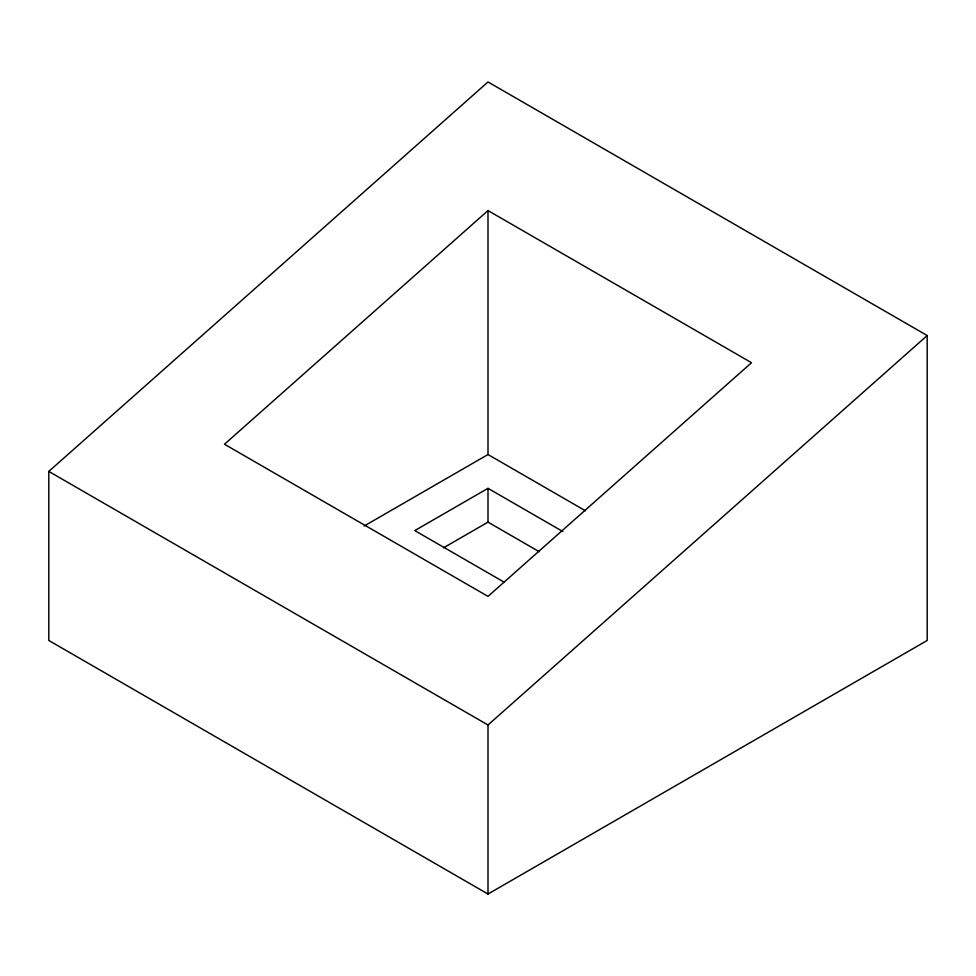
<?xml version="1.0" encoding="UTF-8"?>
<svg xmlns="http://www.w3.org/2000/svg" width="976" height="976" viewBox="0 0 976 976"><rect width="100%" height="100%" fill="white"/><g stroke="black" fill="none" stroke-linecap="round" stroke-linejoin="round"><path stroke-width="1.46" d="M48.8 471.42L488 81.96L927.2 335.537L927.2 640.463L488 894.04L48.8 640.463L48.8 471.42L488 724.985L488 894.04M488 210.572L224.48 444.239L488 596.385L751.52 362.706L488 210.572L488 454.523L364.146 526.027M488 724.985L927.2 335.537M562.884 531.566L488 488.329L414.8 530.59L504.141 582.172M443.555 547.792L488 522.136L539.24 551.721M488 454.523L585.502 510.814M488 488.329L488 522.136"/></g></svg>
